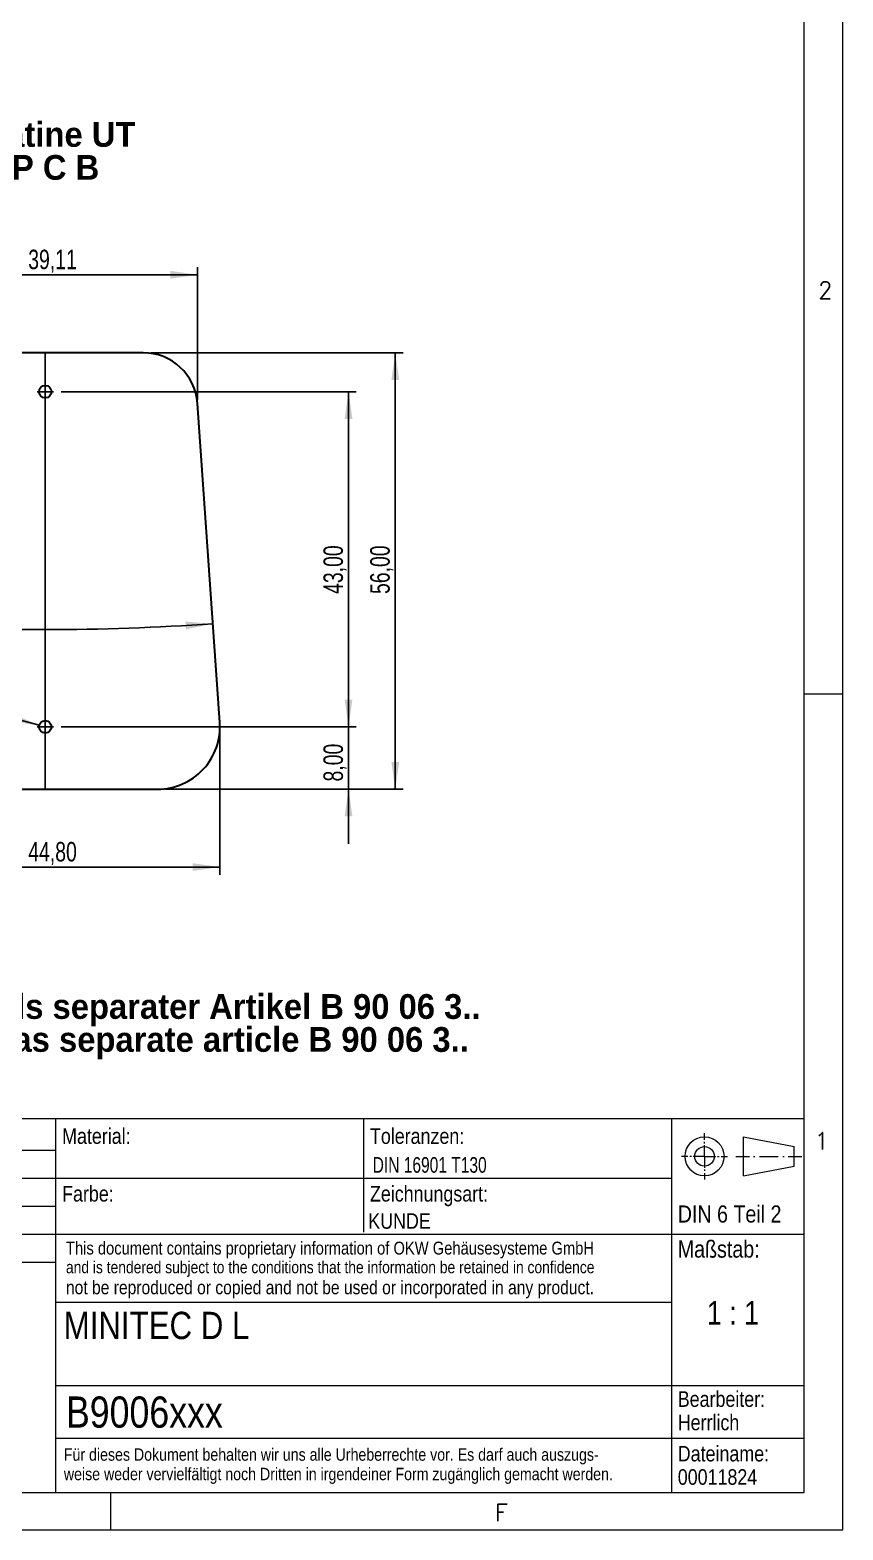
# Model space of a CAD drawing. Header units: millimetres. Extents: x 0 to 594, y 0 to 420.
# Drawn here: x 489.3 to 593.6, y 0.2 to 192.7 of the extents above; entities that cross this region are included whole.
import ezdxf

# ---------------------------------------------------------------- set-up
doc = ezdxf.new("R2010")
doc.units = ezdxf.units.MM
doc.linetypes.add('SLD-Durchgehend', pattern=[0])
doc.layers.add('BEM', color=7, linetype='SLD-Durchgehend')
doc.layers.add('SLD-0', color=7, linetype='SLD-Durchgehend')
doc.styles.add('SLDTEXTSTYLE0', font='ARIALBD.TTF', dxfattribs={"width": 0.948})
doc.styles.add('SLDTEXTSTYLE1', font='simplex_.ttf', dxfattribs={"width": 0.95})
doc.styles.add('SLDTEXTSTYLE2', font='ARIALN.TTF')
doc.styles.add('SLDTEXTSTYLE3', font='ARIALN.TTF', dxfattribs={"width": 0.87})
doc.dimstyles.new('SLDDIMSTYLE0', dxfattribs={"dimtxt": 2.5, "dimasz": 3.5, "dimexe": 0, "dimexo": 0.0625, "dimtad": 1, "dimrnd": 1e-09, "dimzin": 12, "dimdsep": 46, "dimtxsty": 'SLDTEXTSTYLE3', "dimsah": 1, "dimcen": 0.09, "dimadec": 0, "dimazin": 0, "dimtfac": 1, "dimtofl": 0, "dimtmove": 0, "dimatfit": 3, "dimfxl": 0, "dimtolj": 1, "dimtzin": 12, "dimarcsym": 0})
doc.dimstyles.new('SLDDIMSTYLE1', dxfattribs={"dimtxt": 2.5, "dimasz": 3.5, "dimexe": 0, "dimexo": 0.0625, "dimtad": 1, "dimrnd": 1e-09, "dimzin": 12, "dimdsep": 46, "dimtxsty": 'SLDTEXTSTYLE3', "dimsah": 1, "dimcen": 0.09, "dimadec": 0, "dimazin": 0, "dimtfac": 1, "dimtofl": 0, "dimtmove": 0, "dimatfit": 3, "dimfxl": 0, "dimtolj": 1, "dimtzin": 12, "dimarcsym": 0})
doc.dimstyles.new('SLDDIMSTYLE3', dxfattribs={"dimtxt": 2.5, "dimasz": 3.5, "dimexe": 0, "dimexo": 0.0625, "dimtad": 1, "dimdec": 4, "dimzin": 12, "dimdsep": 46, "dimtxsty": 'SLDTEXTSTYLE3', "dimsah": 1, "dimcen": 0.09, "dimazin": 0, "dimtfac": 1, "dimtofl": 0, "dimtmove": 0, "dimatfit": 3, "dimfxl": 0, "dimtolj": 1, "dimtzin": 12, "dimarcsym": 0})
doc.dimstyles.new('SLDDIMSTYLE4', dxfattribs={"dimtxt": 2.5, "dimasz": 3.5, "dimexe": 0, "dimexo": 0.0625, "dimtad": 1, "dimrnd": 1e-09, "dimzin": 12, "dimdsep": 46, "dimtxsty": 'SLDTEXTSTYLE3', "dimsah": 1, "dimcen": 0.09, "dimadec": 0, "dimazin": 0, "dimtfac": 1, "dimtofl": 0, "dimtmove": 0, "dimatfit": 3, "dimfxl": 0, "dimtolj": 1, "dimtzin": 12, "dimarcsym": 0})

# ---------------------------------------------------------------- blocks, each defined once
blk = doc.blocks.new('SW_NOTE_2')
at = {"layer": 'BEM', "color": 0, "char_height": 3.175, "attachment_point": 1, "style": 'SLDTEXTSTYLE0'}
for s, insert in [('Hinweis: Zwischenring als separater Artikel B 90 06 3..', (0, 4.09)), ('Note: intermediate ring as separate article B 90 06 3..', (1.53, -0.14))]:
    blk.add_mtext(s, dxfattribs=dict(at, insert=insert))
blk = doc.blocks.new('*D16')
at = {"layer": 'SLD-0'}
for p, q in [((493.28, 146.27), (531.15, 146.27)), ((530.15, 146.27), (530.15, 103.27)), ((493.28, 103.27), (531.15, 103.27))]:
    blk.add_line(p, q, dxfattribs=at)
for points in [[(530.15, 146.27), (529.65, 142.77), (530.65, 142.77)], [(530.15, 103.27), (530.65, 106.77), (529.65, 106.77)]]:
    blk.add_solid(points, dxfattribs=at)
at = {"layer": 'SLD-0', "insert": (526.93, 120.32), "char_height": 2.5, "attachment_point": 1, "rotation": 90, "style": 'SLDTEXTSTYLE3'}
blk.add_mtext('43,00', dxfattribs=at)
blk = doc.blocks.new('*D17')
at = {"layer": 'SLD-0'}
for p, q in [((530.15, 103.27), (530.15, 110.27)), ((493.28, 103.27), (531.15, 103.27)), ((530.15, 103.27), (530.15, 95.27)), ((506.65, 95.27), (531.15, 95.27)), ((530.15, 95.27), (530.15, 88.27))]:
    blk.add_line(p, q, dxfattribs=at)
for points in [[(530.15, 103.27), (530.65, 106.77), (529.65, 106.77)], [(530.15, 95.27), (529.65, 91.77), (530.65, 91.77)]]:
    blk.add_solid(points, dxfattribs=at)
at = {"layer": 'SLD-0', "insert": (526.93, 96.25), "char_height": 2.5, "attachment_point": 1, "rotation": 90, "style": 'SLDTEXTSTYLE3'}
blk.add_mtext('8,00', dxfattribs=at)
blk = doc.blocks.new('*D18')
at = {"layer": 'SLD-0'}
for p, q in [((471.68, 145.27), (471.68, 162.27)), ((510.79, 145.27), (510.79, 162.27)), ((471.68, 161.27), (510.79, 161.27))]:
    blk.add_line(p, q, dxfattribs=at)
for points in [[(471.68, 161.27), (475.18, 160.77), (475.18, 161.77)], [(510.79, 161.27), (507.29, 161.77), (507.29, 160.77)]]:
    blk.add_solid(points, dxfattribs=at)
at = {"layer": 'SLD-0', "insert": (489.05, 164.49), "char_height": 2.5, "attachment_point": 1, "style": 'SLDTEXTSTYLE3'}
blk.add_mtext('39,11', dxfattribs=at)
blk = doc.blocks.new('*D19')
at = {"layer": 'SLD-0'}
for p, q in [((504.79, 151.27), (537.15, 151.27)), ((536.15, 151.27), (536.15, 95.27)), ((506.65, 95.27), (537.15, 95.27))]:
    blk.add_line(p, q, dxfattribs=at)
for points in [[(536.15, 151.27), (535.65, 147.77), (536.65, 147.77)], [(536.15, 95.27), (536.65, 98.77), (535.65, 98.77)]]:
    blk.add_solid(points, dxfattribs=at)
at = {"layer": 'SLD-0', "insert": (532.93, 120.31), "char_height": 2.5, "attachment_point": 1, "rotation": 90, "style": 'SLDTEXTSTYLE3'}
blk.add_mtext('56,00', dxfattribs=at)
blk = doc.blocks.new('*D21')
at = {"layer": 'SLD-0'}
blk.add_arc((491.23, 424.18), 308.44, 266, 274, dxfattribs=at)
for points in [[(469.72, 116.49), (473.18, 115.77), (473.24, 116.77)], [(512.75, 116.49), (509.22, 116.77), (509.29, 115.77)]]:
    blk.add_solid(points, dxfattribs=at)
at = {"layer": 'SLD-0', "insert": (482.28, 119.08), "char_height": 2.5, "attachment_point": 1, "rotation": 358.9623, "style": 'SLDTEXTSTYLE3'}
blk.add_mtext('8,00°', dxfattribs=at)
blk = doc.blocks.new('*D22')
at = {"layer": 'SLD-0'}
blk.add_line((490.46, 103.47), (475.19, 107.57), dxfattribs=at)
blk.add_solid([(490.46, 103.47), (487.21, 104.86), (486.95, 103.9)], dxfattribs=at)
at = {"layer": 'SLD-0', "char_height": 2.5, "attachment_point": 1, "rotation": 345, "style": 'SLDTEXTSTYLE3'}
for s, insert in [('%%c', (477.55, 110.24)), ('1,60', (481.11, 109.28))]:
    blk.add_mtext(s, dxfattribs=dict(at, insert=insert))
blk = doc.blocks.new('*D23')
at = {"layer": 'SLD-0'}
for p, q in [((468.83, 102.83), (468.83, 84.27)), ((513.64, 102.83), (513.64, 84.27)), ((468.83, 85.27), (513.64, 85.27))]:
    blk.add_line(p, q, dxfattribs=at)
for points in [[(468.83, 85.27), (472.33, 84.77), (472.33, 85.77)], [(513.64, 85.27), (510.14, 85.77), (510.14, 84.77)]]:
    blk.add_solid(points, dxfattribs=at)
at = {"layer": 'SLD-0', "insert": (489.05, 88.49), "char_height": 2.5, "attachment_point": 1, "style": 'SLDTEXTSTYLE3'}
blk.add_mtext('44,80', dxfattribs=at)
blk = doc.blocks.new('SW_NOTE_8')
at = {"layer": 'BEM', "color": 0, "char_height": 3.175, "attachment_point": 1, "style": 'SLDTEXTSTYLE0'}
for s, insert in [('Platine UT', (0, 4.09)), ('P C B', (4.7, -0.14))]:
    blk.add_mtext(s, dxfattribs=dict(at, insert=insert))

msp = doc.modelspace()

# ---------------------------------------------------------------- linework, layer by layer
at = {"color": 7, "linetype": 'SLD-Durchgehend', "lineweight": 0}
for p, q in [((593.59875, 0.2), (593.59875, 419.8)), ((588.59875, 5), (588.59875, 415)), ((588.59875, 107.5), (593.59875, 107.5)), ((458.59875, 53), (588.59875, 53)), ((492.59875, 5), (492.59875, 53)), ((532.09875, 38.4), (532.09875, 53)), ((571.59875, 53), (571.59875, 5)), ((575.83114, 50.28312), (575.83114, 51.10996)), ((580.83114, 45.64256), (580.83114, 50.64256)), ((580.83114, 50.64256), (587.33114, 49.39256)), ((458.59875, 48.95), (492.59875, 48.95)), ((573.69058, 48.14256), (572.86374, 48.14256)), ((574.16685, 48.14256), (573.95858, 48.14256)), ((575.83114, 48.14256), (574.37806, 48.14256)), ((575.83114, 49.80685), (575.83114, 50.01511)), ((575.83114, 48.14256), (575.83114, 49.59564)), ((575.83114, 48.14256), (575.83114, 46.68947)), ((575.83114, 48.14256), (577.28423, 48.14256)), ((577.49543, 48.14256), (577.7037, 48.14256)), ((577.9717, 48.14256), (578.79854, 48.14256)), ((579.83114, 48.14256), (581.58423, 48.14256)), ((582.09543, 48.14256), (582.3037, 48.14256)), ((582.8717, 48.14256), (585.29058, 48.14256)), ((585.85858, 48.14256), (586.06685, 48.14256)), ((586.57806, 48.14256), (588.33114, 48.14256)), ((587.33114, 46.89256), (587.33114, 49.39256)), ((587.33114, 46.89256), (587.33114, 49.39256)), ((575.83114, 46.47827), (575.83114, 46.27)), ((580.83114, 45.64256), (587.33114, 46.89256)), ((458.59875, 45.35), (571.59875, 45.35)), ((575.83114, 46.00199), (575.83114, 45.17515)), ((458.59875, 41.75), (492.59875, 41.75)), ((458.59875, 38.15), (588.59875, 38.15)), ((458.59875, 34.55), (492.59875, 34.55)), ((492.59875, 29.45), (571.59875, 29.45)), ((492.59875, 18.75), (588.59875, 18.75)), ((492.59875, 12), (588.59875, 12)), ((24.59875, 5), (588.59875, 5)), ((499.59875, 5), (499.59875, 0.2)), ((0.19875, 0.2), (593.59875, 0.2))]:
    msp.add_line(p, q, dxfattribs=at)
at = {"color": 7, "linetype": 'SLD-Durchgehend', "lineweight": 30}
for p, q in [((503.79021, 151.26733), (478.67722, 151.26733)), ((513.63528, 103.82538), (510.77316, 144.75562)), ((476.81267, 95.26733), (505.65477, 95.26733))]:
    msp.add_line(p, q, dxfattribs=at)
for centre in [(491.23372, 146.26733), (491.23372, 103.26733)]:
    msp.add_circle(centre, 0.8, dxfattribs=at)
at = {"color": 7, "linetype": 'SLD-Durchgehend', "lineweight": 0}
for radius in [2.5, 1.25]:
    msp.add_circle((575.83114, 48.14256), radius, dxfattribs=at)
at = {"color": 7, "linetype": 'SLD-Durchgehend', "lineweight": 30}
for centre, radius, start, end in [((503.79021, 144.26733), 7, 4, 90), ((505.65477, 103.26733), 8, 270, 4)]:
    msp.add_arc(centre, radius, start, end, dxfattribs=at)
at = {"layer": 'SLD-0'}
for p, q in [((491.23372, 151.26733), (491.23372, 95.26733)), ((492.27991, 146.26733), (490.21325, 146.26733)), ((490.21325, 103.26733), (492.27991, 103.26733))]:
    msp.add_line(p, q, dxfattribs=at)

# ---------------------------------------------------------------- block references
at = {"layer": 'BEM'}
for name, p in [('SW_NOTE_8', (482.25586, 176.77897)), ('SW_NOTE_2', (438.4362, 64.87442))]:
    msp.add_blockref(name, p, dxfattribs=at)

# ---------------------------------------------------------------- texts
at = {"color": 7, "linetype": 'Continuous', "lineweight": 0, "attachment_point": 1}
for s, insert, char_height, style in [('2', (590.42224, 160.38789), 2.2, 'SLDTEXTSTYLE1'), ('Material:', (493.39875, 51.75036), 2, 'SLDTEXTSTYLE2'), ('Toleranzen:', (532.89875, 51.75036), 2, 'SLDTEXTSTYLE2'), ('1', (589.97194, 51.21245), 2.2, 'SLDTEXTSTYLE1'), ('DIN 16901 T130', (533.25238, 48.05064), 2, 'SLDTEXTSTYLE3'), ('Farbe:', (493.39875, 44.35036), 2, 'SLDTEXTSTYLE2'), ('Zeichnungsart:', (532.89875, 44.35036), 2, 'SLDTEXTSTYLE2'), ('KUNDE', (532.68951, 40.85036), 2, 'SLDTEXTSTYLE2'), ('DIN 6 Teil 2', (572.39875, 41.85039), 2.2, 'SLDTEXTSTYLE2'), ('This document contains proprietary information of OKW Gehäusesysteme GmbH', (493.88951, 37.20022), 1.65, 'SLDTEXTSTYLE2'), ('Maßstab:', (572.39875, 37.35039), 2.2, 'SLDTEXTSTYLE2'), ('and is tendered subject to the conditions that the information be retained in confidence', (493.88951, 34.7002), 1.55, 'SLDTEXTSTYLE2'), ('not be reproduced or copied and not be used or incorporated in any product.', (493.88951, 32.20024), 1.75, 'SLDTEXTSTYLE2'), ('1 : 1', (576.13376, 29.56954), 3, 'SLDTEXTSTYLE2'), ('MINITEC D L', (493.59875, 28.20063), 3.5, 'SLDTEXTSTYLE2'), ('B9006xxx', (493.88951, 17.33239), 4, 'SLDTEXTSTYLE2'), ('Bearbeiter:', (572.39875, 18.00036), 2, 'SLDTEXTSTYLE2'), ('Herrlich', (572.39875, 15.00036), 2, 'SLDTEXTSTYLE2'), ('Für dieses Dokument behalten wir uns alle Urheberrechte vor. Es darf auch auszugs-', (493.62109, 10.67973), 1.5875, 'SLDTEXTSTYLE2'), ('Dateiname:', (572.39875, 11.00036), 2, 'SLDTEXTSTYLE2'), ('weise weder vervielfältigt noch Dritten in irgendeiner Form zugänglich gemacht werden.', (493.62109, 8.17973), 1.5875, 'SLDTEXTSTYLE2'), ('00011824', (572.39875, 8.00036), 2, 'SLDTEXTSTYLE2'), ('F', (548.96787, 3.53303), 2.2, 'SLDTEXTSTYLE1')]:
    msp.add_mtext(s, dxfattribs=dict(at, insert=insert, char_height=char_height, style=style))

# ---------------------------------------------------------------- dimensions: what is measured, and where the dimension line sits
at = {"layer": 'SLD-0'}
for base, p1, p2, picture, middle in [((510.79021, 161.26733), (471.67722, 144.26733), (510.79021, 144.26733), '*D18', (492.57452, 161.26733)), ((513.63528, 85.26733), (468.83215, 103.82538), (513.63528, 103.82538), '*D23', (492.57409, 85.26733))]:
    dim = msp.add_linear_dim(base=base, p1=p1, p2=p2, dimstyle='SLDDIMSTYLE0', dxfattribs=at)
    dim.commit()
    dim.dimension.update_dxf_attribs({"geometry": picture, "text_midpoint": middle, "dimtype": 160})
for base, p1, p2, dimstyle, picture, middle in [((536.15477, 95.26733), (503.79021, 151.26733), (505.65477, 95.26733), 'SLDDIMSTYLE0', '*D19', (536.15477, 123.83818)), ((530.15477, 103.26733), (492.27991, 146.26733), (492.27991, 103.26733), 'SLDDIMSTYLE0', '*D16', (530.15477, 123.84837)), ((530.15477, 95.26733), (492.27991, 103.26733), (505.65477, 95.26733), 'SLDDIMSTYLE1', '*D17', (530.15477, 98.9893))]:
    dim = msp.add_linear_dim(base=base, p1=p1, p2=p2, angle=90, dimstyle=dimstyle, dxfattribs=at)
    dim.commit()
    dim.dimension.update_dxf_attribs({"geometry": picture, "text_midpoint": middle, "dimtype": 160})
dim = msp.add_angular_dim_2l(base=(491.23372, 115.74063), line1=((513.63528, 103.82538), (510.77316, 144.75562)), line2=((471.69428, 144.75562), (468.83215, 103.82538)), dimstyle='SLDDIMSTYLE3', dxfattribs=at)
dim.commit()
dim.dimension.update_dxf_attribs({"geometry": '*D21', "text_midpoint": (485.64779, 115.79121), "dimtype": 162})
dim = msp.add_diameter_dim_2p(p1=(492.00646, 103.06027), p2=(490.46098, 103.47438), dimstyle='SLDDIMSTYLE4', dxfattribs=at)
dim.commit()
dim.dimension.update_dxf_attribs({"geometry": '*D22', "text_midpoint": (480.98369, 106.01383), "dimtype": 163})

doc.saveas('drawing.dxf')
